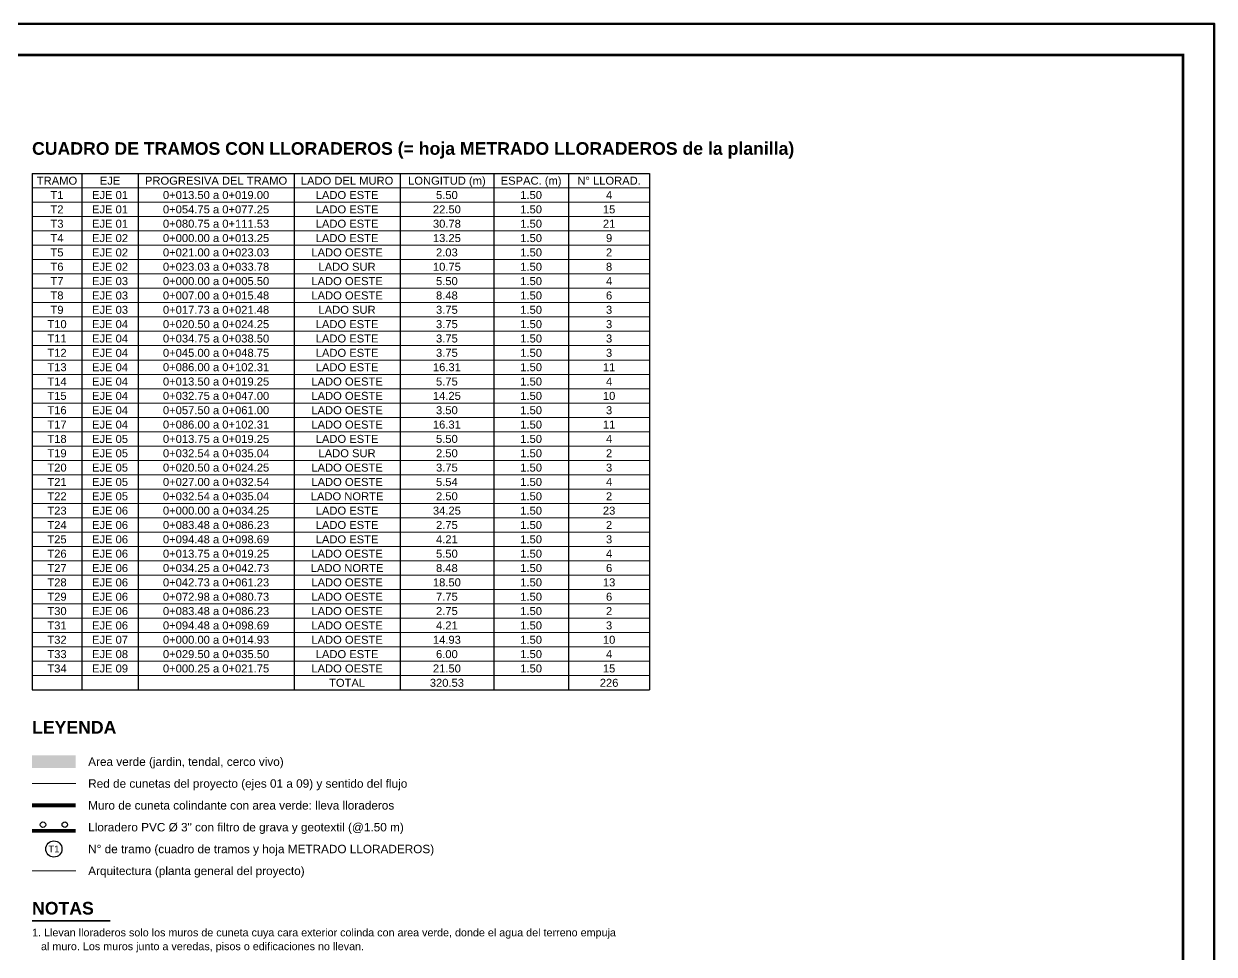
# Model space of a CAD drawing. Header units: metres. Extents: x 349703 to 349913, y 9282546 to 9282694.
# Drawn here: x 349817.8 to 349913.2, y 9282619.9 to 9282694.5 of the extents above; entities that cross this region are included whole.
import ezdxf
from ezdxf.enums import TextEntityAlignment as Align

# ---------------------------------------------------------------- set-up
doc = ezdxf.new("R2010")
doc.units = ezdxf.units.M
doc.header["$LTSCALE"] = 0.25
for name, color, linetype, lineweight in [('AREA-VERDE', 3, 'CONTINUOUS', 9), ('ARQ-FONDO', 253, 'CONTINUOUS', 9), ('CUNETAS-RED', 5, 'CONTINUOUS', 18), ('GRILLA', 9, 'CONTINUOUS', 13), ('LLORAD-SIMB', 1, 'CONTINUOUS', 25), ('LLORAD-TEXTO', 1, 'CONTINUOUS', 25), ('LLORAD-TRAMO', 1, 'CONTINUOUS', 70), ('MARCO', 7, 'CONTINUOUS', 50), ('TITULOS', 160, 'CONTINUOUS', 35)]:
    doc.layers.add(name, color=color, linetype=linetype, lineweight=lineweight)
doc.layers.add('TEXTOS', color=7, linetype='CONTINUOUS')
doc.layers.add('TEXTOS-NOTAS', color=7, linetype='CONTINUOUS')
doc.styles.get("Standard").update_dxf_attribs({"font": 'arial.ttf'})
doc.styles.add('TITULOS', font='arialbd.ttf')

msp = doc.modelspace()

# ---------------------------------------------------------------- hatches: boundary and pattern name
at = {"layer": 'AREA-VERDE', "true_color": 0xc4e4b2}
msp.add_hatch(color=3, dxfattribs=at).paths.add_polyline_path([(349818.5, 9282634.85), (349822, 9282634.85), (349822, 9282635.85), (349818.5, 9282635.85)])

# ---------------------------------------------------------------- linework, layer by layer
at = {"layer": 'ARQ-FONDO'}
msp.add_line((349818.5, 9282626.6), (349822, 9282626.6), dxfattribs=at)
at = {"layer": 'CUNETAS-RED'}
msp.add_line((349818.5, 9282633.6), (349822, 9282633.6), dxfattribs=at)
at = {"layer": 'GRILLA'}
for p, q in [((349818.5, 9282681.35), (349868, 9282681.35)), ((349818.5, 9282680.2), (349868, 9282680.2)), ((349818.5, 9282679.05), (349868, 9282679.05)), ((349818.5, 9282677.9), (349868, 9282677.9)), ((349818.5, 9282676.75), (349868, 9282676.75)), ((349818.5, 9282675.6), (349868, 9282675.6)), ((349818.5, 9282674.45), (349868, 9282674.45)), ((349818.5, 9282673.3), (349868, 9282673.3)), ((349818.5, 9282672.15), (349868, 9282672.15)), ((349818.5, 9282671), (349868, 9282671)), ((349818.5, 9282669.85), (349868, 9282669.85)), ((349818.5, 9282668.7), (349868, 9282668.7)), ((349818.5, 9282667.55), (349868, 9282667.55)), ((349818.5, 9282666.4), (349868, 9282666.4)), ((349818.5, 9282665.25), (349868, 9282665.25)), ((349818.5, 9282664.1), (349868, 9282664.1)), ((349818.5, 9282662.95), (349868, 9282662.95)), ((349818.5, 9282661.8), (349868, 9282661.8)), ((349818.5, 9282660.65), (349868, 9282660.65)), ((349818.5, 9282659.5), (349868, 9282659.5)), ((349818.5, 9282658.35), (349868, 9282658.35)), ((349818.5, 9282657.2), (349868, 9282657.2)), ((349818.5, 9282656.05), (349868, 9282656.05)), ((349818.5, 9282654.9), (349868, 9282654.9)), ((349818.5, 9282653.75), (349868, 9282653.75)), ((349818.5, 9282652.6), (349868, 9282652.6)), ((349818.5, 9282651.45), (349868, 9282651.45)), ((349818.5, 9282650.3), (349868, 9282650.3)), ((349818.5, 9282649.15), (349868, 9282649.15)), ((349818.5, 9282648), (349868, 9282648)), ((349818.5, 9282646.85), (349868, 9282646.85)), ((349818.5, 9282645.7), (349868, 9282645.7)), ((349818.5, 9282644.55), (349868, 9282644.55)), ((349818.5, 9282643.4), (349868, 9282643.4)), ((349818.5, 9282642.25), (349868, 9282642.25))]:
    msp.add_line(p, q, dxfattribs=at)
at = {"layer": 'LLORAD-SIMB'}
for centre in [(349819.375, 9282630.3), (349821.125, 9282630.3)]:
    msp.add_circle(centre, 0.22, dxfattribs=at)
at = {"layer": 'LLORAD-TEXTO'}
msp.add_circle((349820.25, 9282628.35), 0.65, dxfattribs=at)
at = {"layer": 'LLORAD-TRAMO', "const_width": 0.3}
for points in [[(349818.5, 9282631.85), (349822, 9282631.85)], [(349818.5, 9282629.8), (349822, 9282629.8)]]:
    msp.add_lwpolyline(points, dxfattribs=at)
at = {"layer": 'MARCO'}
msp.add_lwpolyline([(349703, 9282546), (349913.25, 9282546), (349913.25, 9282694.5), (349703, 9282694.5)], close=True, dxfattribs=at)
at = {"layer": 'MARCO', "const_width": 0.2}
msp.add_lwpolyline([(349709.25, 9282548.5), (349910.75, 9282548.5), (349910.75, 9282692), (349709.25, 9282692)], close=True, dxfattribs=at)
at = {"layer": 'TEXTOS'}
for p, q in [((349818.5, 9282682.5), (349868, 9282682.5)), ((349818.5, 9282682.5), (349818.5, 9282641.1)), ((349822.5, 9282682.5), (349822.5, 9282641.1)), ((349827, 9282682.5), (349827, 9282641.1)), ((349839.5, 9282682.5), (349839.5, 9282641.1)), ((349848, 9282682.5), (349848, 9282641.1)), ((349855.5, 9282682.5), (349855.5, 9282641.1)), ((349861.5, 9282682.5), (349861.5, 9282641.1)), ((349868, 9282682.5), (349868, 9282641.1)), ((349818.5, 9282641.1), (349868, 9282641.1))]:
    msp.add_line(p, q, dxfattribs=at)
at = {"layer": 'TITULOS'}
msp.add_line((349818.5, 9282622.6), (349824.75, 9282622.6), dxfattribs=at)

# ---------------------------------------------------------------- texts
at = {"layer": 'LLORAD-TEXTO'}
msp.add_text('T1', height=0.55, dxfattribs=at).set_placement((349820.25, 9282628.35), align=Align.MIDDLE_CENTER)
at = {"layer": 'TEXTOS'}
for s, height, p in [('TRAMO', 0.6412, (349820.5, 9282681.925)), ('EJE', 0.6412, (349824.75, 9282681.925)), ('PROGRESIVA DEL TRAMO', 0.64125, (349833.25, 9282681.925)), ('LADO DEL MURO', 0.64125, (349843.75, 9282681.925)), ('LONGITUD (m)', 0.64125, (349851.75, 9282681.925)), ('ESPAC. (m)', 0.6412, (349858.5, 9282681.925)), ('N° LLORAD.', 0.6412, (349864.75, 9282681.925)), ('T1', 0.6412, (349820.5, 9282680.775)), ('EJE 01', 0.6412, (349824.75, 9282680.775)), ('0+013.50 a 0+019.00', 0.64125, (349833.25, 9282680.775)), ('LADO ESTE', 0.6412, (349843.75, 9282680.775)), ('5.50', 0.6412, (349851.75, 9282680.775)), ('1.50', 0.6412, (349858.5, 9282680.775)), ('4', 0.641, (349864.75, 9282680.775)), ('T2', 0.6412, (349820.5, 9282679.625)), ('EJE 01', 0.6412, (349824.75, 9282679.625)), ('0+054.75 a 0+077.25', 0.64125, (349833.25, 9282679.625)), ('LADO ESTE', 0.6412, (349843.75, 9282679.625)), ('22.50', 0.6412, (349851.75, 9282679.625)), ('1.50', 0.6412, (349858.5, 9282679.625)), ('15', 0.6412, (349864.75, 9282679.625)), ('T3', 0.6412, (349820.5, 9282678.475)), ('EJE 01', 0.6412, (349824.75, 9282678.475)), ('0+080.75 a 0+111.53', 0.64125, (349833.25, 9282678.475)), ('LADO ESTE', 0.6412, (349843.75, 9282678.475)), ('30.78', 0.6412, (349851.75, 9282678.475)), ('1.50', 0.6412, (349858.5, 9282678.475)), ('21', 0.6412, (349864.75, 9282678.475)), ('T4', 0.6412, (349820.5, 9282677.325)), ('EJE 02', 0.6412, (349824.75, 9282677.325)), ('0+000.00 a 0+013.25', 0.64125, (349833.25, 9282677.325)), ('LADO ESTE', 0.6412, (349843.75, 9282677.325)), ('13.25', 0.6412, (349851.75, 9282677.325)), ('1.50', 0.6412, (349858.5, 9282677.325)), ('9', 0.641, (349864.75, 9282677.325)), ('T5', 0.6412, (349820.5, 9282676.175)), ('EJE 02', 0.6412, (349824.75, 9282676.175)), ('0+021.00 a 0+023.03', 0.64125, (349833.25, 9282676.175)), ('LADO OESTE', 0.6412, (349843.75, 9282676.175)), ('2.03', 0.6412, (349851.75, 9282676.175)), ('1.50', 0.6412, (349858.5, 9282676.175)), ('2', 0.641, (349864.75, 9282676.175)), ('T6', 0.6412, (349820.5, 9282675.025)), ('EJE 02', 0.6412, (349824.75, 9282675.025)), ('0+023.03 a 0+033.78', 0.64125, (349833.25, 9282675.025)), ('LADO SUR', 0.6412, (349843.75, 9282675.025)), ('10.75', 0.6412, (349851.75, 9282675.025)), ('1.50', 0.6412, (349858.5, 9282675.025)), ('8', 0.641, (349864.75, 9282675.025)), ('T7', 0.6412, (349820.5, 9282673.875)), ('EJE 03', 0.6412, (349824.75, 9282673.875)), ('0+000.00 a 0+005.50', 0.64125, (349833.25, 9282673.875)), ('LADO OESTE', 0.6412, (349843.75, 9282673.875)), ('5.50', 0.6412, (349851.75, 9282673.875)), ('1.50', 0.6412, (349858.5, 9282673.875)), ('4', 0.641, (349864.75, 9282673.875)), ('T8', 0.6412, (349820.5, 9282672.725)), ('EJE 03', 0.6412, (349824.75, 9282672.725)), ('0+007.00 a 0+015.48', 0.64125, (349833.25, 9282672.725)), ('LADO OESTE', 0.6412, (349843.75, 9282672.725)), ('8.48', 0.6412, (349851.75, 9282672.725)), ('1.50', 0.6412, (349858.5, 9282672.725)), ('6', 0.641, (349864.75, 9282672.725)), ('T9', 0.6412, (349820.5, 9282671.575)), ('EJE 03', 0.6412, (349824.75, 9282671.575)), ('0+017.73 a 0+021.48', 0.64125, (349833.25, 9282671.575)), ('LADO SUR', 0.6412, (349843.75, 9282671.575)), ('3.75', 0.6412, (349851.75, 9282671.575)), ('1.50', 0.6412, (349858.5, 9282671.575)), ('3', 0.641, (349864.75, 9282671.575)), ('T10', 0.6412, (349820.5, 9282670.425)), ('EJE 04', 0.6412, (349824.75, 9282670.425)), ('0+020.50 a 0+024.25', 0.64125, (349833.25, 9282670.425)), ('LADO ESTE', 0.6412, (349843.75, 9282670.425)), ('3.75', 0.6412, (349851.75, 9282670.425)), ('1.50', 0.6412, (349858.5, 9282670.425)), ('3', 0.641, (349864.75, 9282670.425)), ('T11', 0.6412, (349820.5, 9282669.275)), ('EJE 04', 0.6412, (349824.75, 9282669.275)), ('0+034.75 a 0+038.50', 0.64125, (349833.25, 9282669.275)), ('LADO ESTE', 0.6412, (349843.75, 9282669.275)), ('3.75', 0.6412, (349851.75, 9282669.275)), ('1.50', 0.6412, (349858.5, 9282669.275)), ('3', 0.641, (349864.75, 9282669.275)), ('T12', 0.6412, (349820.5, 9282668.125)), ('EJE 04', 0.6412, (349824.75, 9282668.125)), ('0+045.00 a 0+048.75', 0.64125, (349833.25, 9282668.125)), ('LADO ESTE', 0.6412, (349843.75, 9282668.125)), ('3.75', 0.6412, (349851.75, 9282668.125)), ('1.50', 0.6412, (349858.5, 9282668.125)), ('3', 0.641, (349864.75, 9282668.125)), ('T13', 0.6412, (349820.5, 9282666.975)), ('EJE 04', 0.6412, (349824.75, 9282666.975)), ('0+086.00 a 0+102.31', 0.64125, (349833.25, 9282666.975)), ('LADO ESTE', 0.6412, (349843.75, 9282666.975)), ('16.31', 0.6412, (349851.75, 9282666.975)), ('1.50', 0.6412, (349858.5, 9282666.975)), ('11', 0.6412, (349864.75, 9282666.975)), ('T14', 0.6412, (349820.5, 9282665.825)), ('EJE 04', 0.6412, (349824.75, 9282665.825)), ('0+013.50 a 0+019.25', 0.64125, (349833.25, 9282665.825)), ('LADO OESTE', 0.6412, (349843.75, 9282665.825)), ('5.75', 0.6412, (349851.75, 9282665.825)), ('1.50', 0.6412, (349858.5, 9282665.825)), ('4', 0.641, (349864.75, 9282665.825)), ('T15', 0.6412, (349820.5, 9282664.675)), ('EJE 04', 0.6412, (349824.75, 9282664.675)), ('0+032.75 a 0+047.00', 0.64125, (349833.25, 9282664.675)), ('LADO OESTE', 0.6412, (349843.75, 9282664.675)), ('14.25', 0.6412, (349851.75, 9282664.675)), ('1.50', 0.6412, (349858.5, 9282664.675)), ('10', 0.6412, (349864.75, 9282664.675)), ('T16', 0.6412, (349820.5, 9282663.525)), ('EJE 04', 0.6412, (349824.75, 9282663.525)), ('0+057.50 a 0+061.00', 0.64125, (349833.25, 9282663.525)), ('LADO OESTE', 0.6412, (349843.75, 9282663.525)), ('3.50', 0.6412, (349851.75, 9282663.525)), ('1.50', 0.6412, (349858.5, 9282663.525)), ('3', 0.641, (349864.75, 9282663.525)), ('T17', 0.6412, (349820.5, 9282662.375)), ('EJE 04', 0.6412, (349824.75, 9282662.375)), ('0+086.00 a 0+102.31', 0.64125, (349833.25, 9282662.375)), ('LADO OESTE', 0.6412, (349843.75, 9282662.375)), ('16.31', 0.6412, (349851.75, 9282662.375)), ('1.50', 0.6412, (349858.5, 9282662.375)), ('11', 0.6412, (349864.75, 9282662.375)), ('T18', 0.6412, (349820.5, 9282661.225)), ('EJE 05', 0.6412, (349824.75, 9282661.225)), ('0+013.75 a 0+019.25', 0.64125, (349833.25, 9282661.225)), ('LADO ESTE', 0.6412, (349843.75, 9282661.225)), ('5.50', 0.6412, (349851.75, 9282661.225)), ('1.50', 0.6412, (349858.5, 9282661.225)), ('4', 0.641, (349864.75, 9282661.225)), ('T19', 0.6412, (349820.5, 9282660.075)), ('EJE 05', 0.6412, (349824.75, 9282660.075)), ('0+032.54 a 0+035.04', 0.64125, (349833.25, 9282660.075)), ('LADO SUR', 0.6412, (349843.75, 9282660.075)), ('2.50', 0.6412, (349851.75, 9282660.075)), ('1.50', 0.6412, (349858.5, 9282660.075)), ('2', 0.641, (349864.75, 9282660.075)), ('T20', 0.6412, (349820.5, 9282658.925)), ('EJE 05', 0.6412, (349824.75, 9282658.925)), ('0+020.50 a 0+024.25', 0.64125, (349833.25, 9282658.925)), ('LADO OESTE', 0.6412, (349843.75, 9282658.925)), ('3.75', 0.6412, (349851.75, 9282658.925)), ('1.50', 0.6412, (349858.5, 9282658.925)), ('3', 0.641, (349864.75, 9282658.925)), ('T21', 0.6412, (349820.5, 9282657.775)), ('EJE 05', 0.6412, (349824.75, 9282657.775)), ('0+027.00 a 0+032.54', 0.64125, (349833.25, 9282657.775)), ('LADO OESTE', 0.6412, (349843.75, 9282657.775)), ('5.54', 0.6412, (349851.75, 9282657.775)), ('1.50', 0.6412, (349858.5, 9282657.775)), ('4', 0.641, (349864.75, 9282657.775)), ('T22', 0.6412, (349820.5, 9282656.625)), ('EJE 05', 0.6412, (349824.75, 9282656.625)), ('0+032.54 a 0+035.04', 0.64125, (349833.25, 9282656.625)), ('LADO NORTE', 0.6412, (349843.75, 9282656.625)), ('2.50', 0.6412, (349851.75, 9282656.625)), ('1.50', 0.6412, (349858.5, 9282656.625)), ('2', 0.641, (349864.75, 9282656.625)), ('T23', 0.6412, (349820.5, 9282655.475)), ('EJE 06', 0.6412, (349824.75, 9282655.475)), ('0+000.00 a 0+034.25', 0.64125, (349833.25, 9282655.475)), ('LADO ESTE', 0.6412, (349843.75, 9282655.475)), ('34.25', 0.6412, (349851.75, 9282655.475)), ('1.50', 0.6412, (349858.5, 9282655.475)), ('23', 0.6412, (349864.75, 9282655.475)), ('T24', 0.6412, (349820.5, 9282654.325)), ('EJE 06', 0.6412, (349824.75, 9282654.325)), ('0+083.48 a 0+086.23', 0.64125, (349833.25, 9282654.325)), ('LADO ESTE', 0.6412, (349843.75, 9282654.325)), ('2.75', 0.6412, (349851.75, 9282654.325)), ('1.50', 0.6412, (349858.5, 9282654.325)), ('2', 0.641, (349864.75, 9282654.325)), ('T25', 0.6412, (349820.5, 9282653.175)), ('EJE 06', 0.6412, (349824.75, 9282653.175)), ('0+094.48 a 0+098.69', 0.64125, (349833.25, 9282653.175)), ('LADO ESTE', 0.6412, (349843.75, 9282653.175)), ('4.21', 0.6412, (349851.75, 9282653.175)), ('1.50', 0.6412, (349858.5, 9282653.175)), ('3', 0.641, (349864.75, 9282653.175)), ('T26', 0.6412, (349820.5, 9282652.025)), ('EJE 06', 0.6412, (349824.75, 9282652.025)), ('0+013.75 a 0+019.25', 0.64125, (349833.25, 9282652.025)), ('LADO OESTE', 0.6412, (349843.75, 9282652.025)), ('5.50', 0.6412, (349851.75, 9282652.025)), ('1.50', 0.6412, (349858.5, 9282652.025)), ('4', 0.641, (349864.75, 9282652.025)), ('T27', 0.6412, (349820.5, 9282650.875)), ('EJE 06', 0.6412, (349824.75, 9282650.875)), ('0+034.25 a 0+042.73', 0.64125, (349833.25, 9282650.875)), ('LADO NORTE', 0.6412, (349843.75, 9282650.875)), ('8.48', 0.6412, (349851.75, 9282650.875)), ('1.50', 0.6412, (349858.5, 9282650.875)), ('6', 0.641, (349864.75, 9282650.875)), ('T28', 0.6412, (349820.5, 9282649.725)), ('EJE 06', 0.6412, (349824.75, 9282649.725)), ('0+042.73 a 0+061.23', 0.64125, (349833.25, 9282649.725)), ('LADO OESTE', 0.6412, (349843.75, 9282649.725)), ('18.50', 0.6412, (349851.75, 9282649.725)), ('1.50', 0.6412, (349858.5, 9282649.725)), ('13', 0.6412, (349864.75, 9282649.725)), ('T29', 0.6412, (349820.5, 9282648.575)), ('EJE 06', 0.6412, (349824.75, 9282648.575)), ('0+072.98 a 0+080.73', 0.64125, (349833.25, 9282648.575)), ('LADO OESTE', 0.6412, (349843.75, 9282648.575)), ('7.75', 0.6412, (349851.75, 9282648.575)), ('1.50', 0.6412, (349858.5, 9282648.575)), ('6', 0.641, (349864.75, 9282648.575)), ('T30', 0.6412, (349820.5, 9282647.425)), ('EJE 06', 0.6412, (349824.75, 9282647.425)), ('0+083.48 a 0+086.23', 0.64125, (349833.25, 9282647.425)), ('LADO OESTE', 0.6412, (349843.75, 9282647.425)), ('2.75', 0.6412, (349851.75, 9282647.425)), ('1.50', 0.6412, (349858.5, 9282647.425)), ('2', 0.641, (349864.75, 9282647.425)), ('T31', 0.6412, (349820.5, 9282646.275)), ('EJE 06', 0.6412, (349824.75, 9282646.275)), ('0+094.48 a 0+098.69', 0.64125, (349833.25, 9282646.275)), ('LADO OESTE', 0.6412, (349843.75, 9282646.275)), ('4.21', 0.6412, (349851.75, 9282646.275)), ('1.50', 0.6412, (349858.5, 9282646.275)), ('3', 0.641, (349864.75, 9282646.275)), ('T32', 0.6412, (349820.5, 9282645.125)), ('EJE 07', 0.6412, (349824.75, 9282645.125)), ('0+000.00 a 0+014.93', 0.64125, (349833.25, 9282645.125)), ('LADO OESTE', 0.6412, (349843.75, 9282645.125)), ('14.93', 0.6412, (349851.75, 9282645.125)), ('1.50', 0.6412, (349858.5, 9282645.125)), ('10', 0.6412, (349864.75, 9282645.125)), ('T33', 0.6412, (349820.5, 9282643.975)), ('EJE 08', 0.6412, (349824.75, 9282643.975)), ('0+029.50 a 0+035.50', 0.64125, (349833.25, 9282643.975)), ('LADO ESTE', 0.6412, (349843.75, 9282643.975)), ('6.00', 0.6412, (349851.75, 9282643.975)), ('1.50', 0.6412, (349858.5, 9282643.975)), ('4', 0.641, (349864.75, 9282643.975)), ('T34', 0.6412, (349820.5, 9282642.825)), ('EJE 09', 0.6412, (349824.75, 9282642.825)), ('0+000.25 a 0+021.75', 0.64125, (349833.25, 9282642.825)), ('LADO OESTE', 0.6412, (349843.75, 9282642.825)), ('21.50', 0.6412, (349851.75, 9282642.825)), ('1.50', 0.6412, (349858.5, 9282642.825)), ('15', 0.6412, (349864.75, 9282642.825)), ('TOTAL', 0.6412, (349843.75, 9282641.675)), ('320.53', 0.6412, (349851.75, 9282641.675)), ('226', 0.6412, (349864.75, 9282641.675))]:
    msp.add_text(s, height=height, dxfattribs=at).set_placement(p, align=Align.MIDDLE_CENTER)
for s, p in [('Area verde (jardin, tendal, cerco vivo)', (349823, 9282635.35)), ('Red de cunetas del proyecto (ejes 01 a 09) y sentido del flujo', (349823, 9282633.6)), ('Muro de cuneta colindante con area verde: lleva lloraderos', (349823, 9282631.85)), ('Lloradero PVC Ø 3" con filtro de grava y geotextil (@1.50 m)', (349823, 9282630.1)), ('N° de tramo (cuadro de tramos y hoja METRADO LLORADEROS)', (349823, 9282628.35)), ('Arquitectura (planta general del proyecto)', (349823, 9282626.6))]:
    msp.add_text(s, height=0.675, dxfattribs=at).set_placement(p, align=Align.MIDDLE_LEFT)
at = {"layer": 'TEXTOS-NOTAS'}
for s, p in [('1. Llevan lloraderos solo los muros de cuneta cuya cara exterior colinda con area verde, donde el agua del terreno empuja', (349818.5, 9282621.35)), ('   al muro. Los muros junto a veredas, pisos o edificaciones no llevan.', (349818.5, 9282620.242))]:
    msp.add_text(s, height=0.6175, dxfattribs=at).set_placement(p)
at = {"layer": 'TITULOS', "style": 'TITULOS'}
for s, p in [('CUADRO DE TRAMOS CON LLORADEROS (= hoja METRADO LLORADEROS de la planilla)', (349818.5, 9282684)), ('LEYENDA', (349818.5, 9282637.6)), ('NOTAS', (349818.5, 9282623.1))]:
    msp.add_text(s, height=1.0125, dxfattribs=at).set_placement(p)

doc.saveas('drawing.dxf')
